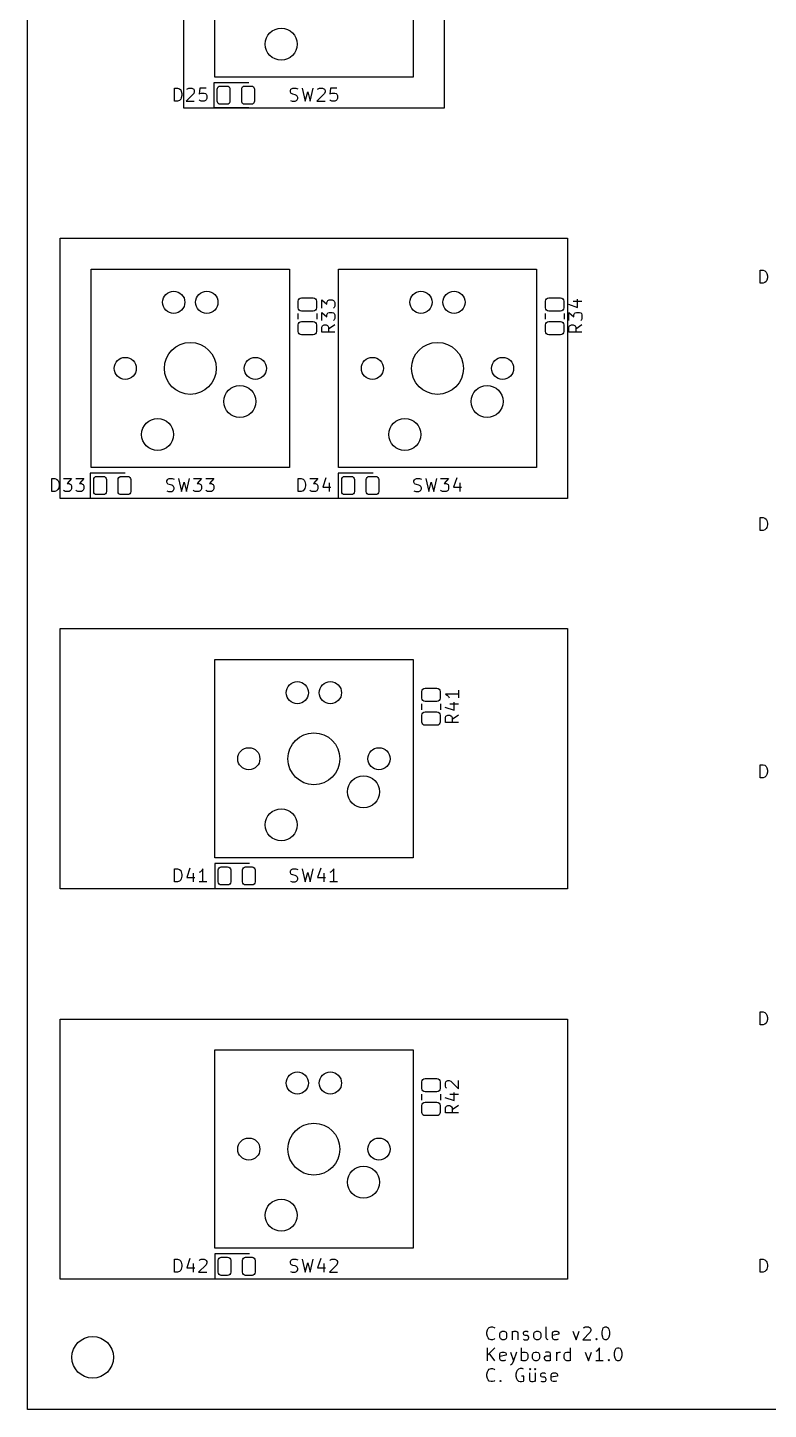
# Model space of a CAD drawing. Header units: millimetres. Extents: x 0 to 485, y -84 to 360.
# Drawn here: x 280 to 336.9, y 18 to 124.2 of the extents above; entities that cross this region are included whole.
import ezdxf

# ---------------------------------------------------------------- set-up
doc = ezdxf.new("R2010")
doc.units = ezdxf.units.MM
doc.layers.get('0').update_dxf_attribs({"lineweight": 25})
doc.layers.add('Import', color=16, linetype='Continuous', lineweight=25, true_color=0x800000)
doc.layers.add('Mounting Holes', color=9, linetype='Continuous', lineweight=25, true_color=0xc0c0c0)

msp = doc.modelspace()

# ---------------------------------------------------------------- linework, layer by layer
for p, q in [((292, 118), (292, 138)), ((312, 138), (312, 118)), ((312, 118), (292, 118)), ((282.5, 88), (282.5, 108)), ((282.5, 108), (321.5, 108)), ((321.5, 108), (321.5, 88)), ((321.5, 88), (282.5, 88)), ((282.5, 58), (282.5, 78)), ((282.5, 78), (321.5, 78)), ((321.5, 78), (321.5, 58)), ((321.5, 58), (282.5, 58)), ((282.5, 28), (282.5, 48)), ((282.5, 48), (321.5, 48)), ((321.5, 48), (321.5, 28)), ((321.5, 28), (282.5, 28))]:
    msp.add_line(p, q)
at = {"layer": 'Import', "flags": 128}
for points in [[(280, 252), (468, 252), (468, 18), (280, 18), (280, 252)], [(294.38, 120.38), (294.38, 135.62)], [(309.62, 135.62), (309.62, 120.38)], [(309.62, 120.38), (294.38, 120.38)], [(291.2857, 118.5452), (291.2857, 119.5452)], [(291.2857, 119.5452), (291.5238, 119.5452)], [(291.5238, 119.5452), (291.6667, 119.4976)], [(291.6667, 119.4976), (291.7619, 119.4023)], [(291.7619, 119.4023), (291.8095, 119.3071)], [(291.8095, 119.3071), (291.8571, 119.1166)], [(291.8571, 118.9738), (291.8095, 118.7833)], [(291.8571, 119.1166), (291.8571, 118.9738)], [(292.7619, 119.1166), (292.1905, 118.5452)], [(292.2381, 119.45), (292.2857, 119.4976)], [(292.2857, 119.4976), (292.381, 119.5452)], [(292.381, 119.5452), (292.619, 119.5452)], [(292.619, 119.5452), (292.7143, 119.4976)], [(292.7143, 119.4976), (292.7619, 119.45)], [(292.7619, 119.45), (292.8095, 119.3547)], [(292.8095, 119.2595), (292.7619, 119.1166)], [(292.8095, 119.3547), (292.8095, 119.2595)], [(293.2381, 119.5452), (293.1905, 119.069)], [(293.1905, 119.069), (293.2381, 119.1166)], [(293.7143, 119.5452), (293.2381, 119.5452)], [(293.2381, 119.1166), (293.3333, 119.1642)], [(293.3333, 119.1642), (293.5714, 119.1642)], [(293.5714, 119.1642), (293.6667, 119.1166)], [(293.6667, 119.1166), (293.7143, 119.069)], [(293.7143, 119.069), (293.7619, 118.9738)], [(293.7619, 118.9738), (293.7619, 118.7357)], [(294.315, 119.96), (294.315, 118.04)], [(297, 119.96), (294.315, 119.96)], [(294.575, 119.4563), (294.5936, 119.5495), (294.6464, 119.6286), (294.7255, 119.6815), (294.8188, 119.7), (295.3062, 119.7), (295.3995, 119.6815), (295.4786, 119.6286), (295.5314, 119.5495), (295.55, 119.4563), (295.55, 118.5438), (295.5314, 118.4505), (295.4786, 118.3714), (295.3995, 118.3186), (295.3062, 118.3), (294.8188, 118.3), (294.7255, 118.3186), (294.6464, 118.3714), (294.5936, 118.4505), (294.575, 118.5438), (294.575, 119.4563)], [(296.45, 119.4563), (296.4686, 119.5495), (296.5214, 119.6286), (296.6005, 119.6815), (296.6938, 119.7), (297.1813, 119.7), (297.2745, 119.6815), (297.3536, 119.6286), (297.4064, 119.5495), (297.425, 119.4563), (297.425, 118.5438), (297.4064, 118.4505), (297.3536, 118.3714), (297.2745, 118.3186), (297.1813, 118.3), (296.6938, 118.3), (296.6005, 118.3186), (296.5214, 118.3714), (296.4686, 118.4505), (296.45, 118.5438), (296.45, 119.4563)], [(300.1905, 119.3547), (300.2381, 119.45)], [(300.1905, 119.2595), (300.1905, 119.3547)], [(300.2381, 119.1642), (300.1905, 119.2595)], [(300.2381, 119.45), (300.2857, 119.4976)], [(300.2857, 119.1166), (300.2381, 119.1642)], [(300.2857, 119.4976), (300.381, 119.5452)], [(300.381, 119.069), (300.2857, 119.1166)], [(300.381, 119.5452), (300.619, 119.5452)], [(300.5714, 119.0214), (300.381, 119.069)], [(300.6667, 118.9738), (300.5714, 119.0214)], [(300.619, 119.5452), (300.7619, 119.4976)], [(300.7143, 118.9261), (300.6667, 118.9738)], [(301.0952, 119.5452), (301.3333, 118.5452)], [(301.3333, 118.5452), (301.5238, 119.2595)], [(301.5238, 119.2595), (301.7143, 118.5452)], [(301.7143, 118.5452), (301.9524, 119.5452)], [(302.8095, 119.1166), (302.2381, 118.5452)], [(302.2857, 119.45), (302.3333, 119.4976)], [(302.3333, 119.4976), (302.4286, 119.5452)], [(302.4286, 119.5452), (302.6667, 119.5452)], [(302.6667, 119.5452), (302.7619, 119.4976)], [(302.7619, 119.4976), (302.8095, 119.45)], [(302.8095, 119.45), (302.8571, 119.3547)], [(302.8571, 119.2595), (302.8095, 119.1166)], [(302.8571, 119.3547), (302.8571, 119.2595)], [(303.2857, 119.5452), (303.2381, 119.069)], [(303.2381, 119.069), (303.2857, 119.1166)], [(303.7619, 119.5452), (303.2857, 119.5452)], [(303.2857, 119.1166), (303.381, 119.1642)], [(303.381, 119.1642), (303.619, 119.1642)], [(303.619, 119.1642), (303.7143, 119.1166)], [(303.7143, 119.1166), (303.7619, 119.069)], [(303.7619, 119.069), (303.8095, 118.9738)], [(303.8095, 118.9738), (303.8095, 118.7357)], [(291.5238, 118.5452), (291.2857, 118.5452)], [(291.6667, 118.5928), (291.5238, 118.5452)], [(291.7619, 118.688), (291.6667, 118.5928)], [(291.8095, 118.7833), (291.7619, 118.688)], [(292.1905, 118.5452), (292.8095, 118.5452)], [(293.2381, 118.5928), (293.1905, 118.6404)], [(293.3333, 118.5452), (293.2381, 118.5928)], [(293.5714, 118.5452), (293.3333, 118.5452)], [(293.6667, 118.5928), (293.5714, 118.5452)], [(293.7143, 118.6404), (293.6667, 118.5928)], [(293.7619, 118.7357), (293.7143, 118.6404)], [(294.315, 118.04), (297, 118.04)], [(300.1905, 118.5928), (300.3333, 118.5452)], [(300.3333, 118.5452), (300.5714, 118.5452)], [(300.5714, 118.5452), (300.6667, 118.5928)], [(300.6667, 118.5928), (300.7143, 118.6404)], [(300.7619, 118.8309), (300.7143, 118.9261)], [(300.7143, 118.6404), (300.7619, 118.7357)], [(300.7619, 118.7357), (300.7619, 118.8309)], [(302.2381, 118.5452), (302.8571, 118.5452)], [(303.2857, 118.5928), (303.2381, 118.6404)], [(303.381, 118.5452), (303.2857, 118.5928)], [(303.619, 118.5452), (303.381, 118.5452)], [(303.7143, 118.5928), (303.619, 118.5452)], [(303.7619, 118.6404), (303.7143, 118.5928)], [(303.8095, 118.7357), (303.7619, 118.6404)], [(284.88, 105.62), (300.12, 105.62)], [(284.88, 90.38), (284.88, 105.62)], [(300.12, 105.62), (300.12, 90.38)], [(303.88, 105.62), (319.12, 105.62)], [(303.88, 90.38), (303.88, 105.62)], [(319.12, 105.62), (319.12, 90.38)], [(336.2857, 104.5452), (336.2857, 105.5452)], [(336.2857, 105.5452), (336.5238, 105.5452)], [(336.5238, 105.5452), (336.6667, 105.4976)], [(336.6667, 105.4976), (336.7619, 105.4023)], [(336.7619, 105.4023), (336.8095, 105.3071)], [(336.8095, 105.3071), (336.8571, 105.1166)], [(336.5238, 104.5452), (336.2857, 104.5452)], [(336.6667, 104.5928), (336.5238, 104.5452)], [(336.7619, 104.688), (336.6667, 104.5928)], [(336.8095, 104.7833), (336.7619, 104.688)], [(336.8571, 104.9738), (336.8095, 104.7833)], [(336.8571, 105.1166), (336.8571, 104.9738)], [(301.95, 103.425), (302.0457, 103.406), (302.1268, 103.3518), (302.181, 103.2707), (302.2, 103.175), (302.2, 102.65), (302.181, 102.5543), (302.1268, 102.4732), (302.0457, 102.419), (301.95, 102.4), (301.05, 102.4), (300.9543, 102.419), (300.8732, 102.4732), (300.819, 102.5543), (300.8, 102.65), (300.8, 103.175), (300.819, 103.2707), (300.8732, 103.3518), (300.9543, 103.406), (301.05, 103.425), (301.95, 103.425)], [(302.6048, 102.6429), (302.6048, 103.2619)], [(302.6048, 103.2619), (302.9858, 102.9286)], [(302.9858, 103.0714), (303.0334, 103.1667)], [(302.9858, 102.9286), (302.9858, 103.0714)], [(303.0334, 103.1667), (303.081, 103.2143)], [(303.081, 103.2143), (303.1762, 103.2619)], [(303.1762, 103.2619), (303.4143, 103.2619)], [(303.4143, 103.2619), (303.5096, 103.2143)], [(303.5096, 103.2143), (303.5572, 103.1667)], [(303.5572, 103.1667), (303.6048, 103.0714)], [(303.6048, 103.0714), (303.6048, 102.7857)], [(320.95, 103.425), (321.0457, 103.406), (321.1268, 103.3518), (321.181, 103.2707), (321.2, 103.175), (321.2, 102.65), (321.181, 102.5543), (321.1268, 102.4732), (321.0457, 102.419), (320.95, 102.4), (320.05, 102.4), (319.9543, 102.419), (319.8732, 102.4732), (319.819, 102.5543), (319.8, 102.65), (319.8, 103.175), (319.819, 103.2707), (319.8732, 103.3518), (319.9543, 103.406), (320.05, 103.425), (320.95, 103.425)], [(321.9382, 103.1667), (322.6048, 103.1667)], [(322.2715, 102.6905), (322.2715, 103.3095)], [(300.765, 102.2271), (300.765, 101.7729)], [(302.235, 102.2271), (302.235, 101.7729)], [(302.6048, 101.6905), (302.6048, 102.3095)], [(302.6048, 102.3095), (302.9858, 101.9762)], [(302.9858, 102.1191), (303.0334, 102.2143)], [(302.9858, 101.9762), (302.9858, 102.1191)], [(303.0334, 102.2143), (303.081, 102.2619)], [(303.081, 102.2619), (303.1762, 102.3095)], [(303.1762, 102.3095), (303.4143, 102.3095)], [(303.4143, 102.3095), (303.5096, 102.2619)], [(303.5572, 102.6905), (303.5096, 102.6429)], [(303.5096, 102.2619), (303.5572, 102.2143)], [(303.6048, 102.7857), (303.5572, 102.6905)], [(303.5572, 102.2143), (303.6048, 102.1191)], [(303.6048, 102.1191), (303.6048, 101.8333)], [(319.765, 102.2271), (319.765, 101.7729)], [(321.235, 102.2271), (321.235, 101.7729)], [(321.5572, 102.9286), (322.2715, 102.6905)], [(321.6048, 101.6905), (321.6048, 102.3095)], [(321.6048, 102.3095), (321.9858, 101.9762)], [(321.9858, 102.1191), (322.0334, 102.2143)], [(321.9858, 101.9762), (321.9858, 102.1191)], [(322.0334, 102.2143), (322.081, 102.2619)], [(322.081, 102.2619), (322.1762, 102.3095)], [(322.1762, 102.3095), (322.4143, 102.3095)], [(322.4143, 102.3095), (322.5096, 102.2619)], [(322.5096, 102.2619), (322.5572, 102.2143)], [(322.5572, 102.2143), (322.6048, 102.1191)], [(322.6048, 102.1191), (322.6048, 101.8333)], [(301.95, 101.6), (302.0457, 101.581), (302.1268, 101.5268), (302.181, 101.4457), (302.2, 101.35), (302.2, 100.825), (302.181, 100.7293), (302.1268, 100.6482), (302.0457, 100.594), (301.95, 100.575), (301.05, 100.575), (300.9543, 100.594), (300.8732, 100.6482), (300.819, 100.7293), (300.8, 100.825), (300.8, 101.35), (300.819, 101.4457), (300.8732, 101.5268), (300.9543, 101.581), (301.05, 101.6), (301.95, 101.6)], [(302.6048, 101.1667), (302.6524, 101.2619)], [(302.6048, 100.7857), (302.6048, 101.1667)], [(302.6524, 101.2619), (302.7001, 101.3095)], [(302.7001, 101.3095), (302.7953, 101.3572)], [(302.7953, 101.3572), (302.9382, 101.3572)], [(302.9382, 101.3572), (303.0334, 101.3095)], [(303.0334, 101.3095), (303.081, 101.2619)], [(303.081, 101.2619), (303.1286, 101.1667)], [(303.6048, 101.3572), (303.1286, 101.0238)], [(303.1286, 101.1667), (303.1286, 100.7857)], [(303.5572, 101.7381), (303.5096, 101.6905)], [(303.6048, 101.8333), (303.5572, 101.7381)], [(320.95, 101.6), (321.0457, 101.581), (321.1268, 101.5268), (321.181, 101.4457), (321.2, 101.35), (321.2, 100.825), (321.181, 100.7293), (321.1268, 100.6482), (321.0457, 100.594), (320.95, 100.575), (320.05, 100.575), (319.9543, 100.594), (319.8732, 100.6482), (319.819, 100.7293), (319.8, 100.825), (319.8, 101.35), (319.819, 101.4457), (319.8732, 101.5268), (319.9543, 101.581), (320.05, 101.6), (320.95, 101.6)], [(321.6048, 101.1667), (321.6524, 101.2619)], [(321.6048, 100.7857), (321.6048, 101.1667)], [(321.6524, 101.2619), (321.7001, 101.3095)], [(321.7001, 101.3095), (321.7953, 101.3572)], [(321.7953, 101.3572), (321.9382, 101.3572)], [(321.9382, 101.3572), (322.0334, 101.3095)], [(322.0334, 101.3095), (322.081, 101.2619)], [(322.081, 101.2619), (322.1286, 101.1667)], [(322.6048, 101.3572), (322.1286, 101.0238)], [(322.1286, 101.1667), (322.1286, 100.7857)], [(322.5572, 101.7381), (322.5096, 101.6905)], [(322.6048, 101.8333), (322.5572, 101.7381)], [(303.6048, 100.7857), (302.6048, 100.7857)], [(322.6048, 100.7857), (321.6048, 100.7857)], [(300.12, 90.38), (284.88, 90.38)], [(319.12, 90.38), (303.88, 90.38)], [(281.8482, 88.5452), (281.8482, 89.5452)], [(281.8482, 89.5452), (282.0863, 89.5452)], [(282.0863, 89.5452), (282.2292, 89.4976)], [(282.2292, 89.4976), (282.3244, 89.4023)], [(282.3244, 89.4023), (282.372, 89.3071)], [(282.372, 89.3071), (282.4196, 89.1166)], [(282.753, 89.5452), (283.372, 89.5452)], [(283.372, 89.5452), (283.0387, 89.1642)], [(283.7054, 89.5452), (284.3244, 89.5452)], [(284.3244, 89.5452), (283.9911, 89.1642)], [(284.815, 89.96), (284.815, 88.04)], [(287.5, 89.96), (284.815, 89.96)], [(285.075, 89.4563), (285.0936, 89.5495), (285.1464, 89.6286), (285.2255, 89.6815), (285.3188, 89.7), (285.8062, 89.7), (285.8995, 89.6815), (285.9786, 89.6286), (286.0314, 89.5495), (286.05, 89.4563), (286.05, 88.5438), (286.0314, 88.4505), (285.9786, 88.3714), (285.8995, 88.3186), (285.8062, 88.3), (285.3188, 88.3), (285.2255, 88.3186), (285.1464, 88.3714), (285.0936, 88.4505), (285.075, 88.5438), (285.075, 89.4563)], [(286.95, 89.4563), (286.9686, 89.5495), (287.0214, 89.6286), (287.1005, 89.6815), (287.1938, 89.7), (287.6812, 89.7), (287.7745, 89.6815), (287.8536, 89.6286), (287.9064, 89.5495), (287.925, 89.4563), (287.925, 88.5438), (287.9064, 88.4505), (287.8536, 88.3714), (287.7745, 88.3186), (287.6812, 88.3), (287.1938, 88.3), (287.1005, 88.3186), (287.0214, 88.3714), (286.9686, 88.4505), (286.95, 88.5438), (286.95, 89.4563)], [(290.6905, 89.3547), (290.7381, 89.45)], [(290.6905, 89.2595), (290.6905, 89.3547)], [(290.7381, 89.1642), (290.6905, 89.2595)], [(290.7381, 89.45), (290.7857, 89.4976)], [(290.7857, 89.4976), (290.881, 89.5452)], [(290.881, 89.5452), (291.119, 89.5452)], [(291.119, 89.5452), (291.2619, 89.4976)], [(291.5952, 89.5452), (291.8333, 88.5452)], [(291.8333, 88.5452), (292.0238, 89.2595)], [(292.0238, 89.2595), (292.2143, 88.5452)], [(292.2143, 88.5452), (292.4524, 89.5452)], [(292.7381, 89.5452), (293.3571, 89.5452)], [(293.3571, 89.5452), (293.0238, 89.1642)], [(293.6905, 89.5452), (294.3095, 89.5452)], [(294.3095, 89.5452), (293.9762, 89.1642)], [(300.7857, 88.5452), (300.7857, 89.5452)], [(300.7857, 89.5452), (301.0238, 89.5452)], [(301.0238, 89.5452), (301.1667, 89.4976)], [(301.1667, 89.4976), (301.2619, 89.4023)], [(301.2619, 89.4023), (301.3095, 89.3071)], [(301.3095, 89.3071), (301.3571, 89.1166)], [(301.6905, 89.5452), (302.3095, 89.5452)], [(302.3095, 89.5452), (301.9762, 89.1642)], [(302.9286, 89.5928), (302.6905, 88.8785)], [(303.1667, 89.2119), (303.1667, 88.5452)], [(303.8775, 89.96), (303.8775, 88.04)], [(306.5625, 89.96), (303.8775, 89.96)], [(304.1375, 89.4563), (304.1561, 89.5495), (304.2089, 89.6286), (304.288, 89.6815), (304.3812, 89.7), (304.8687, 89.7), (304.962, 89.6815), (305.0411, 89.6286), (305.0939, 89.5495), (305.1125, 89.4563), (305.1125, 88.5438), (305.0939, 88.4505), (305.0411, 88.3714), (304.962, 88.3186), (304.8687, 88.3), (304.3812, 88.3), (304.288, 88.3186), (304.2089, 88.3714), (304.1561, 88.4505), (304.1375, 88.5438), (304.1375, 89.4563)], [(306.0125, 89.4563), (306.0311, 89.5495), (306.0839, 89.6286), (306.163, 89.6815), (306.2562, 89.7), (306.7437, 89.7), (306.837, 89.6815), (306.9161, 89.6286), (306.9689, 89.5495), (306.9875, 89.4563), (306.9875, 88.5438), (306.9689, 88.4505), (306.9161, 88.3714), (306.837, 88.3186), (306.7437, 88.3), (306.2562, 88.3), (306.163, 88.3186), (306.0839, 88.3714), (306.0311, 88.4505), (306.0125, 88.5438), (306.0125, 89.4563)], [(309.6905, 89.3547), (309.7381, 89.45)], [(309.6905, 89.2595), (309.6905, 89.3547)], [(309.7381, 89.1642), (309.6905, 89.2595)], [(309.7381, 89.45), (309.7857, 89.4976)], [(309.7857, 89.4976), (309.881, 89.5452)], [(309.881, 89.5452), (310.119, 89.5452)], [(310.119, 89.5452), (310.2619, 89.4976)], [(310.5952, 89.5452), (310.8333, 88.5452)], [(310.8333, 88.5452), (311.0238, 89.2595)], [(311.0238, 89.2595), (311.2143, 88.5452)], [(311.2143, 88.5452), (311.4524, 89.5452)], [(311.7381, 89.5452), (312.3571, 89.5452)], [(312.3571, 89.5452), (312.0238, 89.1642)], [(312.9762, 89.5928), (312.7381, 88.8785)], [(313.2143, 89.2119), (313.2143, 88.5452)], [(282.0863, 88.5452), (281.8482, 88.5452)], [(282.2292, 88.5928), (282.0863, 88.5452)], [(282.3244, 88.688), (282.2292, 88.5928)], [(282.372, 88.7833), (282.3244, 88.688)], [(282.4196, 88.9738), (282.372, 88.7833)], [(282.4196, 89.1166), (282.4196, 88.9738)], [(282.8006, 88.5928), (282.753, 88.6404)], [(282.8958, 88.5452), (282.8006, 88.5928)], [(283.1815, 88.5452), (282.8958, 88.5452)], [(283.0387, 89.1642), (283.1815, 89.1642)], [(283.1815, 89.1642), (283.2768, 89.1166)], [(283.2768, 88.5928), (283.1815, 88.5452)], [(283.2768, 89.1166), (283.3244, 89.069)], [(283.3244, 88.6404), (283.2768, 88.5928)], [(283.3244, 89.069), (283.372, 88.9738)], [(283.372, 88.7357), (283.3244, 88.6404)], [(283.372, 88.9738), (283.372, 88.7357)], [(283.753, 88.5928), (283.7054, 88.6404)], [(283.8482, 88.5452), (283.753, 88.5928)], [(284.1339, 88.5452), (283.8482, 88.5452)], [(283.9911, 89.1642), (284.1339, 89.1642)], [(284.1339, 89.1642), (284.2292, 89.1166)], [(284.2292, 88.5928), (284.1339, 88.5452)], [(284.2292, 89.1166), (284.2768, 89.069)], [(284.2768, 88.6404), (284.2292, 88.5928)], [(284.2768, 89.069), (284.3244, 88.9738)], [(284.3244, 88.7357), (284.2768, 88.6404)], [(284.3244, 88.9738), (284.3244, 88.7357)], [(290.6905, 88.5928), (290.8333, 88.5452)], [(290.7857, 89.1166), (290.7381, 89.1642)], [(290.881, 89.069), (290.7857, 89.1166)], [(290.8333, 88.5452), (291.0714, 88.5452)], [(291.0714, 89.0214), (290.881, 89.069)], [(291.1667, 88.9738), (291.0714, 89.0214)], [(291.0714, 88.5452), (291.1667, 88.5928)], [(291.2143, 88.9261), (291.1667, 88.9738)], [(291.1667, 88.5928), (291.2143, 88.6404)], [(291.2619, 88.8309), (291.2143, 88.9261)], [(291.2143, 88.6404), (291.2619, 88.7357)], [(291.2619, 88.7357), (291.2619, 88.8309)], [(292.7857, 88.5928), (292.7381, 88.6404)], [(292.881, 88.5452), (292.7857, 88.5928)], [(293.1667, 88.5452), (292.881, 88.5452)], [(293.0238, 89.1642), (293.1667, 89.1642)], [(293.1667, 89.1642), (293.2619, 89.1166)], [(293.2619, 88.5928), (293.1667, 88.5452)], [(293.2619, 89.1166), (293.3095, 89.069)], [(293.3095, 88.6404), (293.2619, 88.5928)], [(293.3095, 89.069), (293.3571, 88.9738)], [(293.3571, 88.7357), (293.3095, 88.6404)], [(293.3571, 88.9738), (293.3571, 88.7357)], [(293.7381, 88.5928), (293.6905, 88.6404)], [(293.8333, 88.5452), (293.7381, 88.5928)], [(294.119, 88.5452), (293.8333, 88.5452)], [(293.9762, 89.1642), (294.119, 89.1642)], [(294.119, 89.1642), (294.2143, 89.1166)], [(294.2143, 88.5928), (294.119, 88.5452)], [(294.2143, 89.1166), (294.2619, 89.069)], [(294.2619, 88.6404), (294.2143, 88.5928)], [(294.2619, 89.069), (294.3095, 88.9738)], [(294.3095, 88.7357), (294.2619, 88.6404)], [(294.3095, 88.9738), (294.3095, 88.7357)], [(301.0238, 88.5452), (300.7857, 88.5452)], [(301.1667, 88.5928), (301.0238, 88.5452)], [(301.2619, 88.688), (301.1667, 88.5928)], [(301.3095, 88.7833), (301.2619, 88.688)], [(301.3571, 88.9738), (301.3095, 88.7833)], [(301.3571, 89.1166), (301.3571, 88.9738)], [(301.7381, 88.5928), (301.6905, 88.6404)], [(301.8333, 88.5452), (301.7381, 88.5928)], [(302.119, 88.5452), (301.8333, 88.5452)], [(301.9762, 89.1642), (302.119, 89.1642)], [(302.119, 89.1642), (302.2143, 89.1166)], [(302.2143, 88.5928), (302.119, 88.5452)], [(302.2143, 89.1166), (302.2619, 89.069)], [(302.2619, 88.6404), (302.2143, 88.5928)], [(302.2619, 89.069), (302.3095, 88.9738)], [(302.3095, 88.7357), (302.2619, 88.6404)], [(302.3095, 88.9738), (302.3095, 88.7357)], [(302.6905, 88.8785), (303.3095, 88.8785)], [(309.6905, 88.5928), (309.8333, 88.5452)], [(309.7857, 89.1166), (309.7381, 89.1642)], [(309.881, 89.069), (309.7857, 89.1166)], [(309.8333, 88.5452), (310.0714, 88.5452)], [(310.0714, 89.0214), (309.881, 89.069)], [(310.1667, 88.9738), (310.0714, 89.0214)], [(310.0714, 88.5452), (310.1667, 88.5928)], [(310.2143, 88.9261), (310.1667, 88.9738)], [(310.1667, 88.5928), (310.2143, 88.6404)], [(310.2619, 88.8309), (310.2143, 88.9261)], [(310.2143, 88.6404), (310.2619, 88.7357)], [(310.2619, 88.7357), (310.2619, 88.8309)], [(311.7857, 88.5928), (311.7381, 88.6404)], [(311.881, 88.5452), (311.7857, 88.5928)], [(312.1667, 88.5452), (311.881, 88.5452)], [(312.0238, 89.1642), (312.1667, 89.1642)], [(312.1667, 89.1642), (312.2619, 89.1166)], [(312.2619, 88.5928), (312.1667, 88.5452)], [(312.2619, 89.1166), (312.3095, 89.069)], [(312.3095, 88.6404), (312.2619, 88.5928)], [(312.3095, 89.069), (312.3571, 88.9738)], [(312.3571, 88.7357), (312.3095, 88.6404)], [(312.3571, 88.9738), (312.3571, 88.7357)], [(312.7381, 88.8785), (313.3571, 88.8785)], [(284.815, 88.04), (287.5, 88.04)], [(303.8775, 88.04), (306.5625, 88.04)], [(336.2857, 85.5452), (336.2857, 86.5452)], [(336.2857, 86.5452), (336.5238, 86.5452)], [(336.5238, 86.5452), (336.6667, 86.4976)], [(336.6667, 86.4976), (336.7619, 86.4023)], [(336.7619, 86.4023), (336.8095, 86.3071)], [(336.8095, 86.3071), (336.8571, 86.1166)], [(336.8571, 86.1166), (336.8571, 85.9738)], [(336.5238, 85.5452), (336.2857, 85.5452)], [(336.6667, 85.5928), (336.5238, 85.5452)], [(336.7619, 85.688), (336.6667, 85.5928)], [(336.8095, 85.7833), (336.7619, 85.688)], [(336.8571, 85.9738), (336.8095, 85.7833)], [(294.38, 75.62), (309.62, 75.62)], [(294.38, 60.38), (294.38, 75.62)], [(309.62, 75.62), (309.62, 60.38)], [(311.45, 73.425), (311.5457, 73.406), (311.6268, 73.3518), (311.681, 73.2707), (311.7, 73.175), (311.7, 72.65), (311.681, 72.5543), (311.6268, 72.4732), (311.5457, 72.419), (311.45, 72.4), (310.55, 72.4), (310.4543, 72.419), (310.3732, 72.4732), (310.319, 72.5543), (310.3, 72.65), (310.3, 73.175), (310.319, 73.2707), (310.3732, 73.3518), (310.4543, 73.406), (310.55, 73.425), (311.45, 73.425)], [(310.265, 72.2271), (310.265, 71.7729)], [(311.735, 72.2271), (311.735, 71.7729)], [(313.1048, 72.9762), (312.1048, 72.9762)], [(312.1048, 72.9762), (312.2477, 72.881)], [(312.2477, 72.881), (312.3429, 72.7857)], [(312.3429, 72.7857), (312.3905, 72.6905)], [(312.4382, 72.2143), (313.1048, 72.2143)], [(312.7715, 71.7381), (312.7715, 72.3572)], [(313.1048, 73.2619), (313.1048, 72.6905)], [(311.45, 71.6), (311.5457, 71.581), (311.6268, 71.5268), (311.681, 71.4457), (311.7, 71.35), (311.7, 70.825), (311.681, 70.7293), (311.6268, 70.6482), (311.5457, 70.594), (311.45, 70.575), (310.55, 70.575), (310.4543, 70.594), (310.3732, 70.6482), (310.319, 70.7293), (310.3, 70.825), (310.3, 71.35), (310.319, 71.4457), (310.3732, 71.5268), (310.4543, 71.581), (310.55, 71.6), (311.45, 71.6)], [(312.0572, 71.9762), (312.7715, 71.7381)], [(312.1048, 71.1667), (312.1524, 71.2619)], [(312.1048, 70.7857), (312.1048, 71.1667)], [(312.1524, 71.2619), (312.2001, 71.3095)], [(312.2001, 71.3095), (312.2953, 71.3572)], [(312.2953, 71.3572), (312.4382, 71.3572)], [(312.4382, 71.3572), (312.5334, 71.3095)], [(312.5334, 71.3095), (312.581, 71.2619)], [(312.581, 71.2619), (312.6286, 71.1667)], [(313.1048, 71.3572), (312.6286, 71.0238)], [(312.6286, 71.1667), (312.6286, 70.7857)], [(313.1048, 70.7857), (312.1048, 70.7857)], [(336.2857, 66.5452), (336.2857, 67.5452)], [(336.2857, 67.5452), (336.5238, 67.5452)], [(336.5238, 67.5452), (336.6667, 67.4976)], [(336.6667, 67.4976), (336.7619, 67.4023)], [(336.7619, 67.4023), (336.8095, 67.3071)], [(336.8095, 67.3071), (336.8571, 67.1166)], [(336.8571, 66.9738), (336.8095, 66.7833)], [(336.8571, 67.1166), (336.8571, 66.9738)], [(336.5238, 66.5452), (336.2857, 66.5452)], [(336.6667, 66.5928), (336.5238, 66.5452)], [(336.7619, 66.688), (336.6667, 66.5928)], [(336.8095, 66.7833), (336.7619, 66.688)], [(291.2857, 58.5452), (291.2857, 59.5452)], [(291.2857, 59.5452), (291.5238, 59.5452)], [(291.5238, 59.5452), (291.6667, 59.4976)], [(291.6667, 59.4976), (291.7619, 59.4023)], [(292.4762, 59.5928), (292.2381, 58.8785)], [(293.4762, 59.5452), (293.381, 59.4023)], [(293.4762, 58.5452), (293.4762, 59.5452)], [(294.3775, 59.96), (294.3775, 58.04)], [(297.0625, 59.96), (294.3775, 59.96)], [(309.62, 60.38), (294.38, 60.38)], [(294.6375, 59.4563), (294.6561, 59.5495), (294.7089, 59.6286), (294.788, 59.6815), (294.8812, 59.7), (295.3687, 59.7), (295.462, 59.6815), (295.5411, 59.6286), (295.5939, 59.5495), (295.6125, 59.4563), (295.6125, 58.5438), (295.5939, 58.4505), (295.5411, 58.3714), (295.462, 58.3186), (295.3687, 58.3), (294.8812, 58.3), (294.788, 58.3186), (294.7089, 58.3714), (294.6561, 58.4505), (294.6375, 58.5438), (294.6375, 59.4563)], [(296.5125, 59.4563), (296.5311, 59.5495), (296.5839, 59.6286), (296.663, 59.6815), (296.7562, 59.7), (297.2438, 59.7), (297.337, 59.6815), (297.4161, 59.6286), (297.4689, 59.5495), (297.4875, 59.4563), (297.4875, 58.5438), (297.4689, 58.4505), (297.4161, 58.3714), (297.337, 58.3186), (297.2438, 58.3), (296.7562, 58.3), (296.663, 58.3186), (296.5839, 58.3714), (296.5311, 58.4505), (296.5125, 58.5438), (296.5125, 59.4563)], [(300.2381, 59.45), (300.2857, 59.4976)], [(300.2857, 59.4976), (300.381, 59.5452)], [(300.381, 59.5452), (300.619, 59.5452)], [(300.619, 59.5452), (300.7619, 59.4976)], [(301.0952, 59.5452), (301.3333, 58.5452)], [(301.7143, 58.5452), (301.9524, 59.5452)], [(302.5238, 59.5928), (302.2857, 58.8785)], [(303.5238, 59.5452), (303.4286, 59.4023)], [(303.5238, 58.5452), (303.5238, 59.5452)], [(291.5238, 58.5452), (291.2857, 58.5452)], [(291.6667, 58.5928), (291.5238, 58.5452)], [(291.7619, 58.688), (291.6667, 58.5928)], [(291.7619, 59.4023), (291.8095, 59.3071)], [(291.8095, 58.7833), (291.7619, 58.688)], [(291.8095, 59.3071), (291.8571, 59.1166)], [(291.8571, 58.9738), (291.8095, 58.7833)], [(291.8571, 59.1166), (291.8571, 58.9738)], [(292.2381, 58.8785), (292.8571, 58.8785)], [(292.7143, 59.2119), (292.7143, 58.5452)], [(293.2857, 59.3071), (293.1905, 59.2595)], [(293.7619, 58.5452), (293.1905, 58.5452)], [(293.381, 59.4023), (293.2857, 59.3071)], [(300.1905, 59.3547), (300.2381, 59.45)], [(300.1905, 59.2595), (300.1905, 59.3547)], [(300.2381, 59.1642), (300.1905, 59.2595)], [(300.1905, 58.5928), (300.3333, 58.5452)], [(300.2857, 59.1166), (300.2381, 59.1642)], [(300.381, 59.069), (300.2857, 59.1166)], [(300.3333, 58.5452), (300.5714, 58.5452)], [(300.5714, 59.0214), (300.381, 59.069)], [(300.6667, 58.9738), (300.5714, 59.0214)], [(300.5714, 58.5452), (300.6667, 58.5928)], [(300.7143, 58.9261), (300.6667, 58.9738)], [(300.6667, 58.5928), (300.7143, 58.6404)], [(300.7619, 58.8309), (300.7143, 58.9261)], [(300.7143, 58.6404), (300.7619, 58.7357)], [(300.7619, 58.7357), (300.7619, 58.8309)], [(301.3333, 58.5452), (301.5238, 59.2595)], [(301.5238, 59.2595), (301.7143, 58.5452)], [(302.2857, 58.8785), (302.9048, 58.8785)], [(302.7619, 59.2119), (302.7619, 58.5452)], [(303.3333, 59.3071), (303.2381, 59.2595)], [(303.8095, 58.5452), (303.2381, 58.5452)], [(303.4286, 59.4023), (303.3333, 59.3071)], [(294.3775, 58.04), (297.0625, 58.04)], [(336.2857, 47.5452), (336.2857, 48.5452)], [(336.2857, 48.5452), (336.5238, 48.5452)], [(336.5238, 48.5452), (336.6667, 48.4976)], [(336.6667, 48.4976), (336.7619, 48.4023)], [(336.7619, 48.4023), (336.8095, 48.3071)], [(336.8095, 48.3071), (336.8571, 48.1166)], [(336.8571, 47.9738), (336.8095, 47.7833)], [(336.8571, 48.1166), (336.8571, 47.9738)], [(336.5238, 47.5452), (336.2857, 47.5452)], [(336.6667, 47.5928), (336.5238, 47.5452)], [(336.7619, 47.688), (336.6667, 47.5928)], [(336.8095, 47.7833), (336.7619, 47.688)], [(294.38, 45.62), (309.62, 45.62)], [(294.38, 30.38), (294.38, 45.62)], [(309.62, 45.62), (309.62, 30.38)], [(311.45, 43.425), (311.5457, 43.406), (311.6268, 43.3518), (311.681, 43.2707), (311.7, 43.175), (311.7, 42.65), (311.681, 42.5543), (311.6268, 42.4732), (311.5457, 42.419), (311.45, 42.4), (310.55, 42.4), (310.4543, 42.419), (310.3732, 42.4732), (310.319, 42.5543), (310.3, 42.65), (310.3, 43.175), (310.319, 43.2707), (310.3732, 43.3518), (310.4543, 43.406), (310.55, 43.425), (311.45, 43.425)], [(312.1048, 43.0714), (312.1524, 43.1667)], [(312.1048, 42.8333), (312.1048, 43.0714)], [(312.1524, 42.7381), (312.1048, 42.8333)], [(312.1524, 43.1667), (312.2001, 43.2143)], [(312.2001, 42.6905), (312.1524, 42.7381)], [(312.2001, 43.2143), (312.2953, 43.2619)], [(312.2953, 43.2619), (312.3905, 43.2619)], [(312.3905, 43.2619), (312.5334, 43.2143)], [(312.5334, 43.2143), (313.1048, 42.6429)], [(313.1048, 42.6429), (313.1048, 43.2619)], [(310.265, 42.2271), (310.265, 41.7729)], [(311.45, 41.6), (311.5457, 41.581), (311.6268, 41.5268), (311.681, 41.4457), (311.7, 41.35), (311.7, 40.825), (311.681, 40.7293), (311.6268, 40.6482), (311.5457, 40.594), (311.45, 40.575), (310.55, 40.575), (310.4543, 40.594), (310.3732, 40.6482), (310.319, 40.7293), (310.3, 40.825), (310.3, 41.35), (310.319, 41.4457), (310.3732, 41.5268), (310.4543, 41.581), (310.55, 41.6), (311.45, 41.6)], [(311.735, 42.2271), (311.735, 41.7729)], [(312.0572, 41.9762), (312.7715, 41.7381)], [(312.4382, 42.2143), (313.1048, 42.2143)], [(312.7715, 41.7381), (312.7715, 42.3572)], [(312.1048, 41.1667), (312.1524, 41.2619)], [(312.1048, 40.7857), (312.1048, 41.1667)], [(313.1048, 40.7857), (312.1048, 40.7857)], [(312.1524, 41.2619), (312.2001, 41.3095)], [(312.2001, 41.3095), (312.2953, 41.3572)], [(312.2953, 41.3572), (312.4382, 41.3572)], [(312.4382, 41.3572), (312.5334, 41.3095)], [(312.5334, 41.3095), (312.581, 41.2619)], [(312.581, 41.2619), (312.6286, 41.1667)], [(313.1048, 41.3572), (312.6286, 41.0238)], [(312.6286, 41.1667), (312.6286, 40.7857)], [(294.3775, 29.96), (294.3775, 28.04)], [(297.0625, 29.96), (294.3775, 29.96)], [(309.62, 30.38), (294.38, 30.38)], [(291.2857, 28.5452), (291.2857, 29.5452)], [(291.2857, 29.5452), (291.5238, 29.5452)], [(291.5238, 29.5452), (291.6667, 29.4976)], [(291.6667, 29.4976), (291.7619, 29.4023)], [(291.7619, 28.688), (291.6667, 28.5928)], [(291.7619, 29.4023), (291.8095, 29.3071)], [(291.8095, 28.7833), (291.7619, 28.688)], [(291.8095, 29.3071), (291.8571, 29.1166)], [(291.8571, 28.9738), (291.8095, 28.7833)], [(291.8571, 29.1166), (291.8571, 28.9738)], [(292.4762, 29.5928), (292.2381, 28.8785)], [(292.2381, 28.8785), (292.8571, 28.8785)], [(292.7143, 29.2119), (292.7143, 28.5452)], [(293.7143, 29.1166), (293.1429, 28.5452)], [(293.1905, 29.45), (293.2381, 29.4976)], [(293.2381, 29.4976), (293.3333, 29.5452)], [(293.3333, 29.5452), (293.5714, 29.5452)], [(293.5714, 29.5452), (293.6667, 29.4976)], [(293.6667, 29.4976), (293.7143, 29.45)], [(293.7143, 29.45), (293.7619, 29.3547)], [(293.7619, 29.2595), (293.7143, 29.1166)], [(293.7619, 29.3547), (293.7619, 29.2595)], [(294.6375, 29.4563), (294.6561, 29.5495), (294.7089, 29.6286), (294.788, 29.6815), (294.8812, 29.7), (295.3687, 29.7), (295.462, 29.6815), (295.5411, 29.6286), (295.5939, 29.5495), (295.6125, 29.4563), (295.6125, 28.5438), (295.5939, 28.4505), (295.5411, 28.3714), (295.462, 28.3186), (295.3687, 28.3), (294.8812, 28.3), (294.788, 28.3186), (294.7089, 28.3714), (294.6561, 28.4505), (294.6375, 28.5438), (294.6375, 29.4563)], [(296.5125, 29.4563), (296.5311, 29.5495), (296.5839, 29.6286), (296.663, 29.6815), (296.7562, 29.7), (297.2438, 29.7), (297.337, 29.6815), (297.4161, 29.6286), (297.4689, 29.5495), (297.4875, 29.4563), (297.4875, 28.5438), (297.4689, 28.4505), (297.4161, 28.3714), (297.337, 28.3186), (297.2438, 28.3), (296.7562, 28.3), (296.663, 28.3186), (296.5839, 28.3714), (296.5311, 28.4505), (296.5125, 28.5438), (296.5125, 29.4563)], [(300.1905, 29.3547), (300.2381, 29.45)], [(300.1905, 29.2595), (300.1905, 29.3547)], [(300.2381, 29.1642), (300.1905, 29.2595)], [(300.2381, 29.45), (300.2857, 29.4976)], [(300.2857, 29.1166), (300.2381, 29.1642)], [(300.2857, 29.4976), (300.381, 29.5452)], [(300.381, 29.069), (300.2857, 29.1166)], [(300.381, 29.5452), (300.619, 29.5452)], [(300.5714, 29.0214), (300.381, 29.069)], [(300.6667, 28.9738), (300.5714, 29.0214)], [(300.619, 29.5452), (300.7619, 29.4976)], [(300.7143, 28.9261), (300.6667, 28.9738)], [(300.7619, 28.8309), (300.7143, 28.9261)], [(300.7143, 28.6404), (300.7619, 28.7357)], [(300.7619, 28.7357), (300.7619, 28.8309)], [(301.0952, 29.5452), (301.3333, 28.5452)], [(301.3333, 28.5452), (301.5238, 29.2595)], [(301.5238, 29.2595), (301.7143, 28.5452)], [(301.7143, 28.5452), (301.9524, 29.5452)], [(302.5238, 29.5928), (302.2857, 28.8785)], [(302.2857, 28.8785), (302.9048, 28.8785)], [(302.7619, 29.2119), (302.7619, 28.5452)], [(303.7619, 29.1166), (303.1905, 28.5452)], [(303.2381, 29.45), (303.2857, 29.4976)], [(303.2857, 29.4976), (303.381, 29.5452)], [(303.381, 29.5452), (303.619, 29.5452)], [(303.619, 29.5452), (303.7143, 29.4976)], [(303.7143, 29.4976), (303.7619, 29.45)], [(303.7619, 29.45), (303.8095, 29.3547)], [(303.8095, 29.2595), (303.7619, 29.1166)], [(303.8095, 29.3547), (303.8095, 29.2595)], [(336.2857, 28.5452), (336.2857, 29.5452)], [(336.2857, 29.5452), (336.5238, 29.5452)], [(336.5238, 29.5452), (336.6667, 29.4976)], [(336.6667, 29.4976), (336.7619, 29.4023)], [(336.7619, 28.688), (336.6667, 28.5928)], [(336.7619, 29.4023), (336.8095, 29.3071)], [(336.8095, 28.7833), (336.7619, 28.688)], [(336.8095, 29.3071), (336.8571, 29.1166)], [(336.8571, 28.9738), (336.8095, 28.7833)], [(336.8571, 29.1166), (336.8571, 28.9738)], [(291.5238, 28.5452), (291.2857, 28.5452)], [(291.6667, 28.5928), (291.5238, 28.5452)], [(293.1429, 28.5452), (293.7619, 28.5452)], [(294.3775, 28.04), (297.0625, 28.04)], [(300.1905, 28.5928), (300.3333, 28.5452)], [(300.3333, 28.5452), (300.5714, 28.5452)], [(300.5714, 28.5452), (300.6667, 28.5928)], [(300.6667, 28.5928), (300.7143, 28.6404)], [(303.1905, 28.5452), (303.8095, 28.5452)], [(336.5238, 28.5452), (336.2857, 28.5452)], [(336.6667, 28.5928), (336.5238, 28.5452)], [(315.2892, 23.9215), (315.3368, 24.112)], [(315.2892, 23.7786), (315.2892, 23.9215)], [(315.3368, 23.5882), (315.2892, 23.7786)], [(315.3368, 24.112), (315.3844, 24.2072)], [(315.3844, 23.4929), (315.3368, 23.5882)], [(315.3844, 24.2072), (315.4796, 24.3025)], [(315.4796, 23.3977), (315.3844, 23.4929)], [(315.4796, 24.3025), (315.6225, 24.3501)], [(315.6225, 23.3501), (315.4796, 23.3977)], [(315.6225, 24.3501), (315.7177, 24.3501)], [(315.7177, 24.3501), (315.8606, 24.3025)], [(315.8606, 23.3977), (315.7177, 23.3501)], [(315.8606, 24.3025), (315.9082, 24.2548)], [(315.9082, 23.4453), (315.8606, 23.3977)], [(316.2892, 23.8263), (316.3368, 23.9215)], [(316.2892, 23.5406), (316.2892, 23.8263)], [(316.3368, 23.4453), (316.2892, 23.5406)], [(316.3368, 23.9215), (316.3844, 23.9691)], [(316.3844, 23.3977), (316.3368, 23.4453)], [(316.3844, 23.9691), (316.4796, 24.0167)], [(316.4796, 23.3501), (316.3844, 23.3977)], [(316.4796, 24.0167), (316.6225, 24.0167)], [(316.6225, 24.0167), (316.7177, 23.9691)], [(316.7177, 23.3977), (316.6225, 23.3501)], [(316.7177, 23.9691), (316.7653, 23.9215)], [(316.7653, 23.4453), (316.7177, 23.3977)], [(316.7653, 23.9215), (316.813, 23.8263)], [(316.813, 23.5406), (316.7653, 23.4453)], [(316.813, 23.8263), (316.813, 23.5406)], [(317.2415, 24.0167), (317.2415, 23.3501)], [(317.2415, 23.9215), (317.2892, 23.9691)], [(317.2892, 23.9691), (317.3844, 24.0167)], [(317.3844, 24.0167), (317.5273, 24.0167)], [(317.5273, 24.0167), (317.6225, 23.9691)], [(317.6225, 23.9691), (317.6701, 23.8739)], [(317.6701, 23.8739), (317.6701, 23.3501)], [(318.0987, 23.8739), (318.1463, 23.9691)], [(318.0987, 23.8263), (318.0987, 23.8739)], [(318.1463, 23.731), (318.0987, 23.8263)], [(318.0987, 23.3977), (318.1939, 23.3501)], [(318.1463, 23.9691), (318.2415, 24.0167)], [(318.2415, 23.6834), (318.1463, 23.731)], [(318.2415, 24.0167), (318.3844, 24.0167)], [(318.3844, 23.6834), (318.2415, 23.6834)], [(318.3844, 24.0167), (318.4796, 23.9691)], [(318.4796, 23.6358), (318.3844, 23.6834)], [(318.3844, 23.3501), (318.4796, 23.3977)], [(318.5273, 23.5406), (318.4796, 23.6358)], [(318.4796, 23.3977), (318.5273, 23.4929)], [(318.5273, 23.4929), (318.5273, 23.5406)], [(318.9082, 23.8263), (318.9558, 23.9215)], [(318.9082, 23.5406), (318.9082, 23.8263)], [(318.9558, 23.4453), (318.9082, 23.5406)], [(318.9558, 23.9215), (319.0034, 23.9691)], [(319.0034, 23.3977), (318.9558, 23.4453)], [(319.0034, 23.9691), (319.0987, 24.0167)], [(319.0987, 23.3501), (319.0034, 23.3977)], [(319.0987, 24.0167), (319.2415, 24.0167)], [(319.2415, 24.0167), (319.3368, 23.9691)], [(319.3368, 23.3977), (319.2415, 23.3501)], [(319.3368, 23.9691), (319.3844, 23.9215)], [(319.3844, 23.4453), (319.3368, 23.3977)], [(319.3844, 23.9215), (319.432, 23.8263)], [(319.432, 23.5406), (319.3844, 23.4453)], [(319.432, 23.8263), (319.432, 23.5406)], [(319.8606, 23.4929), (319.8606, 24.3501)], [(319.9082, 23.3977), (319.8606, 23.4929)], [(320.0034, 23.3501), (319.9082, 23.3977)], [(320.3368, 23.8739), (320.3844, 23.9691)], [(320.3368, 23.4929), (320.3368, 23.8739)], [(320.813, 23.7786), (320.3368, 23.6834)], [(320.3844, 23.3977), (320.3368, 23.4929)], [(320.3844, 23.9691), (320.4796, 24.0167)], [(320.4796, 23.3501), (320.3844, 23.3977)], [(320.4796, 24.0167), (320.6701, 24.0167)], [(320.6701, 24.0167), (320.7654, 23.9691)], [(320.7654, 23.3977), (320.6701, 23.3501)], [(320.7654, 23.9691), (320.813, 23.8739)], [(320.813, 23.8739), (320.813, 23.7786)], [(321.9082, 24.0167), (322.1463, 23.3501)], [(322.1463, 23.3501), (322.3844, 24.0167)], [(323.2415, 23.9215), (322.6701, 23.3501)], [(322.7177, 24.2548), (322.7654, 24.3025)], [(322.7654, 24.3025), (322.8606, 24.3501)], [(322.8606, 24.3501), (323.0987, 24.3501)], [(323.0987, 24.3501), (323.1939, 24.3025)], [(323.1939, 24.3025), (323.2415, 24.2548)], [(323.2415, 24.2548), (323.2892, 24.1596)], [(323.2892, 24.0644), (323.2415, 23.9215)], [(323.2892, 24.1596), (323.2892, 24.0644)], [(323.6701, 23.3977), (323.7177, 23.4453)], [(323.7177, 23.3501), (323.6701, 23.3977)], [(323.7177, 23.4453), (323.7654, 23.3977)], [(323.7177, 23.4453), (323.7177, 23.3501)], [(323.7654, 23.3977), (323.7177, 23.3501)], [(324.1463, 23.9691), (324.1939, 24.1596)], [(324.1463, 23.731), (324.1463, 23.9691)], [(324.1939, 23.5406), (324.1463, 23.731)], [(324.1939, 24.1596), (324.2415, 24.2548)], [(324.2415, 23.4453), (324.1939, 23.5406)], [(324.2415, 24.2548), (324.2892, 24.3025)], [(324.2892, 23.3977), (324.2415, 23.4453)], [(324.2892, 24.3025), (324.3844, 24.3501)], [(324.3844, 23.3501), (324.2892, 23.3977)], [(324.3844, 24.3501), (324.4796, 24.3501)], [(324.4796, 24.3501), (324.5749, 24.3025)], [(324.5749, 23.3977), (324.4796, 23.3501)], [(324.5749, 24.3025), (324.6225, 24.2548)], [(324.6225, 23.4453), (324.5749, 23.3977)], [(324.6225, 24.2548), (324.6701, 24.1596)], [(324.6701, 23.5406), (324.6225, 23.4453)], [(324.6701, 24.1596), (324.7177, 23.9691)], [(324.7177, 23.731), (324.6701, 23.5406)], [(324.7177, 23.9691), (324.7177, 23.731)], [(315.3368, 21.7401), (315.3368, 22.7401)], [(315.9082, 22.7401), (315.3368, 22.1687)], [(315.9082, 21.7401), (315.4796, 22.3116)], [(315.7177, 23.3501), (315.6225, 23.3501)], [(316.2892, 22.2639), (316.3368, 22.3592)], [(316.3368, 22.3592), (316.432, 22.4068)], [(316.432, 22.4068), (316.6225, 22.4068)], [(316.6225, 23.3501), (316.4796, 23.3501)], [(316.6225, 22.4068), (316.7177, 22.3592)], [(316.7177, 22.3592), (316.7653, 22.2639)], [(317.0987, 22.4068), (317.3368, 21.7401)], [(317.5749, 22.4068), (317.3368, 21.7401)], [(317.9558, 21.7401), (317.9558, 22.7401)], [(317.9558, 22.3592), (318.0511, 22.4068)], [(318.0511, 22.4068), (318.2415, 22.4068)], [(318.1939, 23.3501), (318.3844, 23.3501)], [(318.2415, 22.4068), (318.3368, 22.3592)], [(318.3368, 22.3592), (318.3844, 22.3116)], [(318.3844, 22.3116), (318.432, 22.2163)], [(318.813, 22.2163), (318.8606, 22.3116)], [(318.8606, 22.3116), (318.9082, 22.3592)], [(318.9082, 22.3592), (319.0034, 22.4068)], [(319.0034, 22.4068), (319.1463, 22.4068)], [(319.2415, 23.3501), (319.0987, 23.3501)], [(319.1463, 22.4068), (319.2415, 22.3592)], [(319.2415, 22.3592), (319.2892, 22.3116)], [(319.2892, 22.3116), (319.3368, 22.2163)], [(319.8606, 22.4068), (319.7654, 22.3592)], [(320.0511, 22.4068), (319.8606, 22.4068)], [(320.1463, 22.3592), (320.0511, 22.4068)], [(320.1939, 22.2639), (320.1463, 22.3592)], [(320.6701, 23.3501), (320.4796, 23.3501)], [(320.6701, 21.7401), (320.6701, 22.4068)], [(320.6701, 22.2163), (320.7177, 22.3116)], [(320.7177, 22.3116), (320.7654, 22.3592)], [(320.7654, 22.3592), (320.8606, 22.4068)], [(320.8606, 22.4068), (320.9558, 22.4068)], [(321.2415, 22.2163), (321.2892, 22.3116)], [(321.2892, 22.3116), (321.3368, 22.3592)], [(321.3368, 22.3592), (321.432, 22.4068)], [(321.432, 22.4068), (321.6225, 22.4068)], [(321.6225, 22.4068), (321.7177, 22.3592)], [(321.7177, 21.7401), (321.7177, 22.7401)], [(322.6701, 23.3501), (323.2892, 23.3501)], [(322.8606, 22.4068), (323.0987, 21.7401)], [(323.0987, 21.7401), (323.3368, 22.4068)], [(323.7654, 22.502), (323.6701, 22.4544)], [(323.8606, 22.5973), (323.7654, 22.502)], [(323.9558, 22.7401), (323.8606, 22.5973)], [(323.9558, 21.7401), (323.9558, 22.7401)], [(324.4796, 23.3501), (324.3844, 23.3501)], [(325.0987, 22.3592), (325.1463, 22.5497)], [(325.0987, 22.1211), (325.0987, 22.3592)], [(325.1463, 22.5497), (325.1939, 22.6449)], [(325.1939, 22.6449), (325.2415, 22.6925)], [(325.2415, 22.6925), (325.3368, 22.7401)], [(325.3368, 22.7401), (325.432, 22.7401)], [(325.432, 22.7401), (325.5273, 22.6925)], [(325.5273, 22.6925), (325.5749, 22.6449)], [(325.5749, 22.6449), (325.6225, 22.5497)], [(325.6225, 22.5497), (325.6701, 22.3592)], [(325.6701, 22.3592), (325.6701, 22.1211)], [(316.2892, 21.883), (316.2892, 22.2639)], [(316.7653, 22.1687), (316.2892, 22.0735)], [(316.3368, 21.7878), (316.2892, 21.883)], [(316.432, 21.7401), (316.3368, 21.7878)], [(316.6225, 21.7401), (316.432, 21.7401)], [(316.7177, 21.7878), (316.6225, 21.7401)], [(316.7653, 22.2639), (316.7653, 22.1687)], [(317.1939, 21.4544), (317.0987, 21.4068)], [(317.2415, 21.502), (317.1939, 21.4544)], [(317.3368, 21.7401), (317.2415, 21.502)], [(318.0511, 21.7401), (317.9558, 21.7878)], [(318.2415, 21.7401), (318.0511, 21.7401)], [(318.3368, 21.7878), (318.2415, 21.7401)], [(318.3844, 21.8354), (318.3368, 21.7878)], [(318.432, 21.9306), (318.3844, 21.8354)], [(318.432, 22.2163), (318.432, 21.9306)], [(318.813, 21.9306), (318.813, 22.2163)], [(318.8606, 21.8354), (318.813, 21.9306)], [(318.9082, 21.7878), (318.8606, 21.8354)], [(319.0034, 21.7401), (318.9082, 21.7878)], [(319.1463, 21.7401), (319.0034, 21.7401)], [(319.2415, 21.7878), (319.1463, 21.7401)], [(319.2892, 21.8354), (319.2415, 21.7878)], [(319.3368, 21.9306), (319.2892, 21.8354)], [(319.3368, 22.2163), (319.3368, 21.9306)], [(319.7177, 21.9782), (319.7654, 22.0735)], [(319.7177, 21.883), (319.7177, 21.9782)], [(319.7654, 21.7878), (319.7177, 21.883)], [(319.7654, 22.0735), (319.8606, 22.1211)], [(319.8606, 21.7401), (319.7654, 21.7878)], [(319.8606, 22.1211), (320.0987, 22.1211)], [(320.0987, 21.7401), (319.8606, 21.7401)], [(320.0987, 22.1211), (320.1939, 22.1687)], [(320.1939, 21.7878), (320.0987, 21.7401)], [(320.1939, 21.7401), (320.1939, 22.2639)], [(321.2415, 21.9306), (321.2415, 22.2163)], [(321.2892, 21.8354), (321.2415, 21.9306)], [(321.3368, 21.7878), (321.2892, 21.8354)], [(321.432, 21.7401), (321.3368, 21.7878)], [(321.6225, 21.7401), (321.432, 21.7401)], [(321.7177, 21.7878), (321.6225, 21.7401)], [(324.2415, 21.7401), (323.6701, 21.7401)], [(324.6225, 21.7878), (324.6701, 21.8354)], [(324.6701, 21.7401), (324.6225, 21.7878)], [(324.6701, 21.8354), (324.7177, 21.7878)], [(324.6701, 21.8354), (324.6701, 21.7401)], [(324.7177, 21.7878), (324.6701, 21.7401)], [(325.1463, 21.9306), (325.0987, 22.1211)], [(325.1939, 21.8354), (325.1463, 21.9306)], [(325.2415, 21.7878), (325.1939, 21.8354)], [(325.3368, 21.7401), (325.2415, 21.7878)], [(325.432, 21.7401), (325.3368, 21.7401)], [(325.5273, 21.7878), (325.432, 21.7401)], [(325.5749, 21.8354), (325.5273, 21.7878)], [(325.6225, 21.9306), (325.5749, 21.8354)], [(325.6701, 22.1211), (325.6225, 21.9306)], [(315.2892, 20.7016), (315.3368, 20.8921)], [(315.2892, 20.5588), (315.2892, 20.7016)], [(315.3368, 20.3683), (315.2892, 20.5588)], [(315.3368, 20.8921), (315.3844, 20.9873)], [(315.3844, 20.273), (315.3368, 20.3683)], [(315.3844, 20.9873), (315.4796, 21.0826)], [(315.4796, 20.1778), (315.3844, 20.273)], [(315.4796, 21.0826), (315.6225, 21.1302)], [(315.6225, 20.1302), (315.4796, 20.1778)], [(315.6225, 21.1302), (315.7177, 21.1302)], [(315.7177, 21.1302), (315.8606, 21.0826)], [(315.8606, 20.1778), (315.7177, 20.1302)], [(315.8606, 21.0826), (315.9082, 21.035)], [(315.9082, 20.2254), (315.8606, 20.1778)], [(316.2892, 20.1778), (316.3368, 20.2254)], [(316.3368, 20.1302), (316.2892, 20.1778)], [(316.3368, 20.2254), (316.3844, 20.1778)], [(316.3368, 20.2254), (316.3368, 20.1302)], [(316.3844, 20.1778), (316.3368, 20.1302)], [(317.5749, 20.8921), (317.5273, 20.7016)], [(317.5273, 20.7016), (317.5273, 20.5588)], [(317.5273, 20.5588), (317.5749, 20.3683)], [(317.6225, 20.9873), (317.5749, 20.8921)], [(317.5749, 20.3683), (317.6225, 20.273)], [(317.7177, 21.0826), (317.6225, 20.9873)], [(317.6225, 20.273), (317.7177, 20.1778)], [(317.8606, 21.1302), (317.7177, 21.0826)], [(317.7177, 20.1778), (317.8606, 20.1302)], [(318.0034, 21.1302), (317.8606, 21.1302)], [(318.1463, 20.5588), (317.9558, 20.5588)], [(317.9558, 20.1302), (318.0987, 20.1778)], [(318.0987, 21.0826), (318.0034, 21.1302)], [(318.0987, 20.1778), (318.1463, 20.2254)], [(318.1463, 20.2254), (318.1463, 20.5588)], [(318.5749, 21.0826), (318.6225, 21.1302)], [(318.6225, 21.035), (318.5749, 21.0826)], [(318.5749, 20.7969), (318.5749, 20.273)], [(318.5749, 20.273), (318.6225, 20.1778)], [(318.6225, 21.1302), (318.6701, 21.0826)], [(318.6225, 21.1302), (318.6225, 21.035)], [(318.6701, 21.0826), (318.6225, 21.035)], [(318.6225, 20.1778), (318.7177, 20.1302)], [(318.8606, 20.1302), (318.9558, 20.1778)], [(318.9558, 21.0826), (319.0034, 21.1302)], [(319.0034, 21.035), (318.9558, 21.0826)], [(318.9558, 20.1778), (319.0034, 20.2254)], [(319.0034, 21.1302), (319.0511, 21.0826)], [(319.0034, 21.1302), (319.0034, 21.035)], [(319.0511, 21.0826), (319.0034, 21.035)], [(319.0034, 20.7969), (319.0034, 20.1302)], [(319.432, 20.654), (319.4796, 20.7492)], [(319.432, 20.6064), (319.432, 20.654)], [(319.4796, 20.5111), (319.432, 20.6064)], [(319.432, 20.1778), (319.5273, 20.1302)], [(319.4796, 20.7492), (319.5749, 20.7969)], [(319.5749, 20.4635), (319.4796, 20.5111)], [(319.5749, 20.7969), (319.7177, 20.7969)], [(319.7177, 20.4635), (319.5749, 20.4635)], [(319.7177, 20.7969), (319.813, 20.7492)], [(319.813, 20.4159), (319.7177, 20.4635)], [(319.7177, 20.1302), (319.813, 20.1778)], [(319.8606, 20.3207), (319.813, 20.4159)], [(319.813, 20.1778), (319.8606, 20.273)], [(319.8606, 20.273), (319.8606, 20.3207)], [(320.2415, 20.654), (320.2892, 20.7492)], [(320.2415, 20.273), (320.2415, 20.654)], [(320.7177, 20.5588), (320.2415, 20.4635)], [(320.2892, 20.1778), (320.2415, 20.273)], [(320.2892, 20.7492), (320.3844, 20.7969)], [(320.3844, 20.1302), (320.2892, 20.1778)], [(320.3844, 20.7969), (320.5749, 20.7969)], [(320.5749, 20.7969), (320.6701, 20.7492)], [(320.6701, 20.1778), (320.5749, 20.1302)], [(320.6701, 20.7492), (320.7177, 20.654)], [(320.7177, 20.654), (320.7177, 20.5588)], [(315.7177, 20.1302), (315.6225, 20.1302)], [(317.8606, 20.1302), (317.9558, 20.1302)], [(318.7177, 20.1302), (318.8606, 20.1302)], [(319.5273, 20.1302), (319.7177, 20.1302)], [(320.5749, 20.1302), (320.3844, 20.1302)]]:
    msp.add_lwpolyline(points, dxfattribs=at)
at = {"layer": 'Import'}
for centre, radius in [((299.49, 122.92), 1.227), ((291.23, 103.08), 0.856), ((293.77, 103.08), 0.856), ((310.23, 103.08), 0.856), ((312.77, 103.08), 0.856), ((292.5, 98), 1.9939), ((311.5, 98), 1.9939), ((287.5, 98), 0.85), ((297.5, 98), 0.85), ((306.5, 98), 0.85), ((316.5, 98), 0.85), ((296.31, 95.46), 1.227), ((315.31, 95.46), 1.227), ((289.99, 92.92), 1.227), ((308.99, 92.92), 1.227), ((300.73, 73.08), 0.856), ((303.27, 73.08), 0.856), ((302, 68), 1.9939), ((297, 68), 0.85), ((307, 68), 0.85), ((305.81, 65.46), 1.227), ((299.49, 62.92), 1.227), ((300.73, 43.08), 0.856), ((303.27, 43.08), 0.856), ((302, 38), 1.9939), ((297, 38), 0.85), ((307, 38), 0.85), ((305.81, 35.46), 1.227), ((299.49, 32.92), 1.227), ((285, 22), 1.6)]:
    msp.add_circle(centre, radius, dxfattribs=at)
at = {"layer": 'Mounting Holes'}
msp.add_circle((285, 22), 1.6, dxfattribs=at)

doc.saveas('drawing.dxf')
